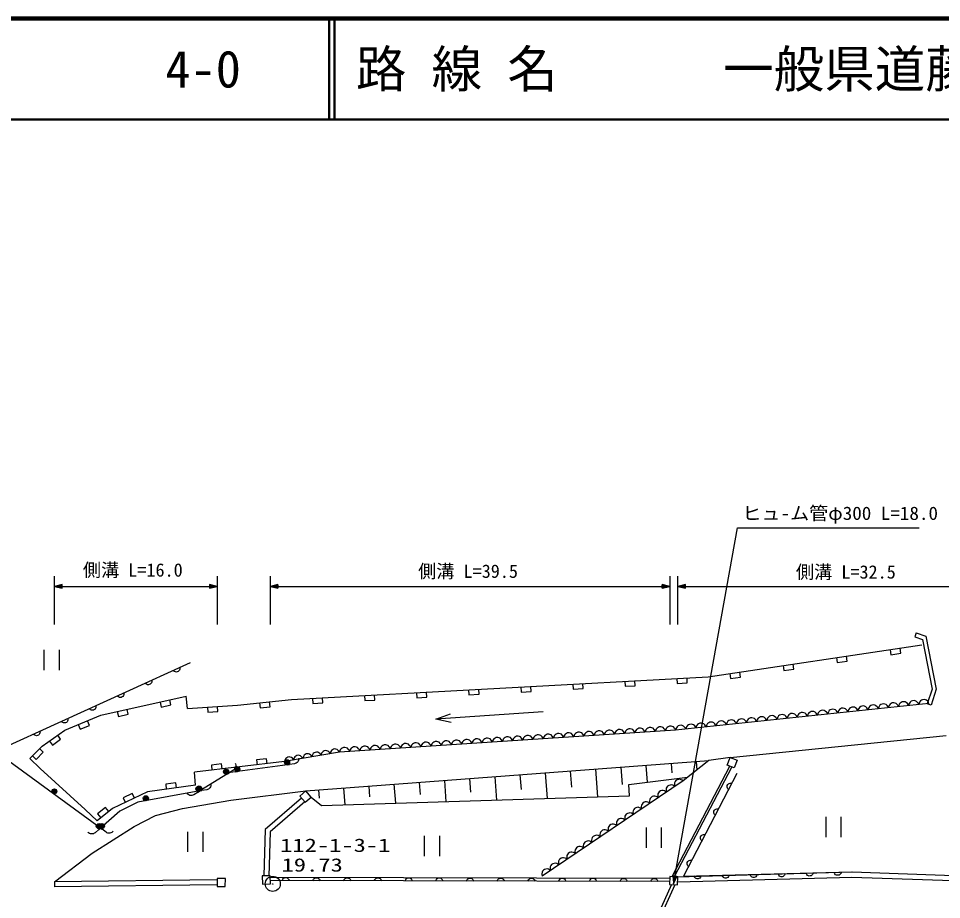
# Model space of a CAD drawing. Units: millimetres, scale not verified. Extents: x 40000 to 680000, y 20000 to 380000.
# Drawn here: x 146984 to 238350, y 292809 to 380000 of the extents above; entities that cross this region are included whole.
import ezdxf
from ezdxf.enums import TextEntityAlignment as Align

# ---------------------------------------------------------------- set-up
doc = ezdxf.new("R2010")
doc.units = ezdxf.units.MM
doc.header["$LTSCALE"] = 1000
for name, color, linetype, lineweight in [('M-BGD', 7, 'Continuous', 25), ('M-TTL', 2, 'Continuous', 140), ('M-TTL-LINE', 7, 'Continuous', 50)]:
    doc.layers.add(name, color=color, linetype=linetype, lineweight=lineweight)
doc.layers.add('M-BMK-SRVR', color=3, linetype='Continuous')
doc.layers.add('M-TTL-TXT', color=7, linetype='Continuous')
doc.styles.add('ＭＳ ゴシック', font='')
doc.styles.get('ＭＳ ゴシック').set_extended_font_data('MS Gothic')

# ---------------------------------------------------------------- blocks, each defined once
blk = doc.blocks.new('BUHIN7')
at = {"color": 7, "linetype": 'Continuous', "lineweight": 25}
blk.add_lwpolyline([(350, 7), (324, -74), (283, -143), (218, -221), (142, -265), (60, -291), (-48, -293), (-131, -270), (-209, -230), (-279, -154), (-322, -87), (-350, -7)], dxfattribs=at)
blk = doc.blocks.new('BUHIN10')
at = {"color": 7, "linetype": 'Continuous', "lineweight": 25}
blk.add_lwpolyline([(-271, -221), (-300, -141), (-311, -62), (-308, 40), (-275, 121), (-227, 192), (-143, 261), (-63, 294), (23, 310), (124, 293), (200, 267), (271, 221)], dxfattribs=at)
blk = doc.blocks.new('BUHIN11')
at = {"color": 7, "linetype": 'Continuous', "lineweight": 25}
blk.add_lwpolyline([(325, -131), (269, -195), (204, -242), (114, -289), (27, -299), (-59, -291), (-159, -251), (-227, -198), (-282, -130), (-317, -33), (-330, 46), (-325, 131)], dxfattribs=at)
blk = doc.blocks.new('BUHIN29')
at = {"color": 7, "linetype": 'Continuous', "lineweight": 25}
blk.add_lwpolyline([(-491, 95), (-586, -396), (396, -586), (491, -95)], dxfattribs=at)
blk = doc.blocks.new('BUHIN36')
at = {"color": 7, "linetype": 'Continuous', "lineweight": 25}
blk.add_lwpolyline([(479, -143), (622, 336), (-336, 622), (-479, 143)], dxfattribs=at)
blk = doc.blocks.new('BUHIN37')
at = {"color": 7, "linetype": 'Continuous', "lineweight": 25}
blk.add_lwpolyline([(-469, 173), (-642, -297), (297, -642), (469, -173)], dxfattribs=at)
blk = doc.blocks.new('BUHIN38')
at = {"color": 7, "linetype": 'Continuous', "lineweight": 25}
blk.add_lwpolyline([(-483, 128), (-612, -355), (355, -612), (483, -128)], dxfattribs=at)
blk = doc.blocks.new('BUHIN45')
at = {"color": 7, "linetype": 'Continuous', "lineweight": 25}
blk.add_lwpolyline([(446, -107), (437, 4), (405, 103), (341, 222), (256, 300), (159, 358), (21, 391), (-92, 383), (-203, 353), (-314, 276), (-386, 201), (-446, 107)], dxfattribs=at)
blk = doc.blocks.new('BUHIN46')
at = {"color": 7, "linetype": 'Continuous', "lineweight": 25}
blk.add_lwpolyline([(486, 92), (428, 197), (352, 281), (237, 370), (119, 408), (-2, 423), (-153, 394), (-260, 336), (-356, 257), (-430, 133), (-468, 27), (-486, -92)], dxfattribs=at)
blk = doc.blocks.new('BUHIN47')
at = {"color": 7, "linetype": 'Continuous', "lineweight": 25}
blk.add_lwpolyline([(476, -169), (479, -47), (455, 66), (400, 204), (315, 298), (216, 374), (69, 426), (-56, 430), (-181, 410), (-311, 339), (-399, 265), (-476, 169)], dxfattribs=at)
blk = doc.blocks.new('BUHIN48')
at = {"color": 7, "linetype": 'Continuous', "lineweight": 25}
blk.add_lwpolyline([(481, -150), (480, -28), (451, 84), (390, 219), (302, 310), (201, 381), (51, 428), (-73, 427), (-197, 402), (-324, 325), (-408, 249), (-481, 150)], dxfattribs=at)
blk = doc.blocks.new('BUHIN109')
at = {"color": 7, "linetype": 'Continuous', "lineweight": 25}
for radius in [249, 220, 191, 161, 132, 97.5, 67.5, 38.8, 7.5]:
    blk.add_circle((214, 127), radius, dxfattribs=at)
blk = doc.blocks.new('BUHIN112')
at = {"color": 7, "linetype": 'Continuous', "lineweight": 25}
for radius in [249, 220, 191, 161, 132, 97.5, 67.5, 38.8, 7.5]:
    blk.add_circle((56, 242), radius, dxfattribs=at)
blk = doc.blocks.new('BUHIN116')
at = {"color": 7, "linetype": 'Continuous', "lineweight": 25}
for radius in [249, 220, 191, 161, 132, 97.5, 67.5, 38.8, 7.5]:
    blk.add_circle((-37, 246), radius, dxfattribs=at)
blk = doc.blocks.new('BUHIN119')
at = {"color": 7, "linetype": 'Continuous', "lineweight": 25}
for radius in [249, 220, 191, 161, 132, 97.5, 67.5, 38.8, 7.5]:
    blk.add_circle((66, 240), radius, dxfattribs=at)
blk = doc.blocks.new('BUHIN124')
at = {"color": 7, "linetype": 'Continuous', "lineweight": 25}
blk.add_lwpolyline([(-321, 139), (-263, 202), (-198, 248), (-106, 292), (-19, 300), (67, 290), (166, 247), (232, 191), (286, 122), (318, 24), (329, -55), (321, -139)], dxfattribs=at)
blk = doc.blocks.new('BUHIN208')
at = {"color": 3, "linetype": 'Continuous', "lineweight": 25}
for radius in [746, 22.5]:
    blk.add_circle((0, 0), radius, dxfattribs=at)
blk = doc.blocks.new('BUHIN214')
at = {"color": 7, "linetype": 'Continuous', "lineweight": 25}
for p, q in [((-311, 1223), (-1103, -613)), ((306, -1221), (1099, 615))]:
    blk.add_line(p, q, dxfattribs=at)
blk = doc.blocks.new('BUHIN137')
at = {"color": 7, "linetype": 'Continuous', "lineweight": 25}
for points in [[(0, 0), (614, -469), (763, -125)], [(141, -61), (698, -158), (594, -399)], [(210, -91), (661, -173), (579, -362)], [(281, -121), (624, -187), (564, -325)], [(349, -151), (587, -202), (550, -288)]]:
    blk.add_lwpolyline(points, close=True, dxfattribs=at)
for points in [[(71, -30), (735, -143), (608, -436), (72, -31)], [(542, -234), (420, -181), (550, -217), (535, -251), (420, -181)]]:
    blk.add_lwpolyline(points, dxfattribs=at)
blk = doc.blocks.new('BUHIN138')
at = {"color": 7, "linetype": 'Continuous', "lineweight": 25}
for points in [[(0, 0), (-614, 469), (-763, 125)], [(-141, 61), (-698, 158), (-594, 399)], [(-210, 91), (-661, 173), (-579, 362)], [(-281, 121), (-624, 187), (-564, 325)], [(-349, 151), (-587, 202), (-550, 288)]]:
    blk.add_lwpolyline(points, close=True, dxfattribs=at)
for points in [[(-71, 30), (-735, 143), (-608, 436), (-72, 31)], [(-542, 234), (-420, 181), (-550, 217), (-535, 251), (-420, 181)]]:
    blk.add_lwpolyline(points, dxfattribs=at)

msp = doc.modelspace()

# ---------------------------------------------------------------- linework, layer by layer
at = {"layer": 'M-BGD'}
for p, q in [((211825, 294373), (218162, 329586)), ((218162, 329586), (236132, 329586)), ((150556, 320034), (150556, 324798)), ((166652, 324798), (166652, 320034)), ((171922, 320034), (171922, 324798)), ((211441, 324798), (211441, 320034)), ((212242, 320034), (212242, 324798)), ((150556, 323798), (166652, 323798)), ((171922, 323798), (211441, 323798)), ((212242, 323798), (244522, 323798)), ((235838, 319197), (235705, 318820)), ((235838, 319197), (236801, 318859)), ((215238, 314857), (236388, 318001)), ((235705, 318820), (236452, 318557)), ((236452, 318557), (237412, 313643)), ((236801, 318859), (237824, 313620)), ((144639, 307436), (164011, 316254)), ((174003, 312603), (215238, 314857)), ((237412, 313643), (236943, 312162)), ((237824, 313620), (237325, 312041)), ((155139, 311057), (163599, 312919)), ((163720, 311718), (163599, 312919)), ((168679, 312028), (174003, 312603)), ((163720, 311718), (168679, 312028)), ((237099, 312223), (212032, 309572)), ((237325, 312041), (236943, 312162)), ((151584, 309573), (155139, 311057)), ((198935, 311376), (188280, 310662)), ((149344, 307999), (151584, 309573)), ((212032, 309572), (178746, 307395)), ((217419, 306862), (238802, 309050)), ((148122, 306761), (149344, 307999)), ((178746, 307395), (173321, 306454)), ((155100, 299882), (145678, 306751)), ((148122, 306761), (149130, 305771)), ((173321, 306454), (164407, 305411)), ((173607, 306148), (168676, 305470)), ((173607, 306148), (173805, 306175)), ((175427, 303559), (215321, 306552)), ((209088, 306084), (209212, 304425)), ((211581, 306271), (211651, 305342)), ((215321, 306552), (212763, 304550)), ((214074, 306458), (214137, 305625)), ((217419, 306862), (215321, 306552)), ((217131, 306096), (217419, 306862)), ((217837, 305831), (217131, 306096)), ((217419, 306862), (218125, 306597)), ((218125, 306597), (217837, 305831)), ((149130, 305771), (153581, 301710)), ((164492, 304112), (164407, 305411)), ((167667, 305249), (164929, 303553)), ((167667, 305249), (167837, 305354)), ((168478, 305442), (168676, 305470)), ((199114, 305336), (199304, 302803)), ((201607, 305523), (201726, 303939)), ((204101, 305710), (204307, 302961)), ((206594, 305897), (206723, 304183)), ((211677, 295097), (217396, 306018)), ((211914, 295076), (217591, 305916)), ((218085, 305268), (212806, 295117)), ((186647, 304401), (186737, 303206)), ((189140, 304588), (189298, 302489)), ((191634, 304775), (191733, 303450)), ((194127, 304962), (194301, 302646)), ((196621, 305149), (196730, 303695)), ((212763, 304550), (198827, 295132)), ((207395, 304207), (213216, 304905)), ((159740, 303481), (156276, 301818)), ((164492, 304112), (159740, 303481)), ((164759, 303447), (164929, 303553)), ((164929, 303553), (165126, 303589)), ((167994, 302640), (175427, 303559)), ((175427, 303559), (174839, 303055)), ((175952, 302947), (175427, 303559)), ((176673, 303653), (176734, 302839)), ((179167, 303840), (179292, 302174)), ((181660, 304027), (181740, 302962)), ((184154, 304214), (184295, 302331)), ((207472, 303060), (207395, 304207)), ((163223, 301812), (167994, 302640)), ((175015, 302849), (171389, 299746)), ((175340, 302469), (171883, 299511)), ((174839, 303055), (175364, 302443)), ((175364, 302443), (175952, 302947)), ((175952, 302947), (176984, 302101)), ((176984, 302101), (207472, 303060)), ((153581, 301710), (154774, 300606)), ((156276, 301818), (154774, 300606)), ((160559, 301125), (163223, 301812)), ((158429, 300051), (160559, 301125)), ((154287, 297402), (158429, 300051)), ((154949, 299750), (155100, 299882)), ((155100, 299882), (155261, 299764)), ((171389, 299746), (171273, 295146)), ((171883, 299511), (171772, 295133)), ((150550, 294561), (154287, 297402)), ((171914, 295163), (171122, 295152)), ((171122, 295152), (171133, 294343)), ((171925, 294354), (171914, 295163)), ((212228, 295054), (229465, 295535)), ((212806, 295117), (229465, 295535)), ((229497, 295535), (244540, 295002)), ((166618, 294755), (150550, 294561)), ((150550, 294561), (150556, 294061)), ((166624, 294255), (150556, 294061)), ((166655, 294907), (166652, 294108)), ((167461, 294904), (166655, 294907)), ((167458, 294105), (167461, 294904)), ((171133, 294343), (171925, 294354)), ((211445, 294601), (171921, 294685)), ((211445, 294601), (171921, 294685)), ((211437, 294901), (171922, 294985)), ((211620, 294283), (204108, 277802)), ((211946, 294276), (204440, 277807)), ((211441, 295086), (211424, 294287)), ((211424, 294287), (212224, 294269)), ((212242, 295069), (211441, 295086)), ((211812, 294379), (211839, 294367)), ((212224, 294269), (212242, 295069)), ((212242, 294554), (229479, 295035)), ((229479, 295035), (244522, 294503)), ((166652, 294108), (167458, 294105))]:
    msp.add_line(p, q, dxfattribs=at)
for points in [[(165700, 311842), (165731, 311343), (166729, 311405), (166698, 311904)], [(170844, 312262), (170898, 311765), (171892, 311872), (171838, 312369)], [(189805, 310332), (188280, 310662), (189748, 311189)], [(152900, 310123), (153093, 309661), (154016, 310046), (153823, 310508)], [(150055, 308498), (150343, 308089), (151161, 308664), (150873, 309073)], [(148382, 307024), (148738, 306673), (149440, 307384), (149084, 307736)], [(168423, 306306), (168464, 306222), (168492, 306119), (168498, 306005), (168483, 305920), (168450, 305822), (168395, 305735), (168332, 305670), (168262, 305617), (167837, 305354)], [(174728, 306807), (174731, 306714), (174715, 306608), (174674, 306502), (174626, 306429), (174556, 306354), (174470, 306297), (174386, 306263), (174301, 306243), (173805, 306175)], [(168478, 305442), (167983, 305374), (167882, 305370), (167790, 305383), (167694, 305420), (167611, 305469), (167536, 305542), (167477, 305620), (167438, 305718), (167419, 305801)], [(162612, 303862), (162546, 304358), (161555, 304226), (161620, 303731)], [(166020, 304260), (166027, 304167), (166016, 304061), (165980, 303953), (165935, 303878), (165868, 303800), (165785, 303739), (165703, 303701), (165618, 303678), (165126, 303589)], [(164929, 303553), (158802, 302435), (157031, 301563), (155100, 299882)], [(164759, 303447), (164334, 303184), (164244, 303140), (164154, 303114), (164052, 303109), (163956, 303120), (163858, 303156), (163772, 303203), (163697, 303277), (163646, 303346)], [(158459, 302866), (158242, 303317), (157341, 302884), (157557, 302433)], [(155914, 301526), (155600, 301915), (154822, 301287), (155136, 300898)], [(154949, 299750), (154572, 299422), (154490, 299364), (154405, 299324), (154305, 299302), (154209, 299298), (154105, 299318), (154014, 299351), (153928, 299412), (153866, 299471)], [(156364, 299579), (156301, 299510), (156217, 299445), (156113, 299396), (156028, 299378), (155925, 299372), (155824, 299390), (155740, 299424), (155665, 299469), (155261, 299764)], [(211839, 294449), (211798, 295121), (212112, 295064), (211839, 294450)], [(211930, 294954), (211906, 294823), (211912, 294958), (211948, 294951), (211906, 294823)]]:
    msp.add_lwpolyline(points, dxfattribs=at)
for points in [[(211825, 294373), (212143, 295078), (211774, 295144)], [(211853, 294524), (211821, 295088), (212079, 295042)], [(211866, 294598), (211843, 295056), (212046, 295019)], [(211880, 294674), (211866, 295023), (212014, 294996)], [(211893, 294748), (211889, 294990), (211981, 294974)]]:
    msp.add_lwpolyline(points, close=True, dxfattribs=at)
for radius in [249, 220, 191, 161, 132, 97.5, 67.5, 38.8, 7.5]:
    msp.add_circle((154936, 300069), radius, dxfattribs=at)
at = {"layer": 'M-TTL'}
msp.add_line((680000, 380000), (40000, 380000), dxfattribs=at)
at = {"layer": 'M-TTL-LINE'}
for p, q in [((177750, 380000), (177750, 370000)), ((178250, 380000), (178250, 370000)), ((40000, 370000), (680000, 370000))]:
    msp.add_line(p, q, dxfattribs=at)

# ---------------------------------------------------------------- block references
at = {"layer": 'M-BGD', "rotation": 23.33334}
for name, p in [('BUHIN137', (150556, 323798)), ('BUHIN138', (166652, 323798)), ('BUHIN137', (171922, 323798)), ('BUHIN138', (211441, 323798)), ('BUHIN137', (212242, 323798)), ('BUHIN214', (150268, 316504)), ('BUHIN38', (228457, 316822)), ('BUHIN38', (233745, 317608)), ('BUHIN38', (223169, 316036)), ('BUHIN7', (162627, 315624)), ('BUHIN38', (217881, 315250)), ('BUHIN7', (159860, 314364)), ('BUHIN37', (202352, 314153)), ('BUHIN37', (207506, 314435)), ('BUHIN37', (212660, 314716)), ('BUHIN37', (186889, 313307)), ('BUHIN37', (192043, 313589)), ('BUHIN37', (197198, 313871)), ('BUHIN7', (157092, 313105)), ('BUHIN29', (161484, 312453)), ('BUHIN37', (176580, 312743)), ('BUHIN37', (181735, 313025)), ('BUHIN48', (234592, 311957)), ('BUHIN48', (235595, 312063)), ('BUHIN48', (236598, 312170)), ('BUHIN7', (154325, 311845)), ('BUHIN29', (157254, 311523)), ('BUHIN48', (225568, 311003)), ('BUHIN48', (226571, 311109)), ('BUHIN48', (227573, 311215)), ('BUHIN48', (228576, 311321)), ('BUHIN48', (229579, 311427)), ('BUHIN48', (230582, 311533)), ('BUHIN48', (231584, 311639)), ('BUHIN48', (232587, 311745)), ('BUHIN48', (233590, 311851)), ('BUHIN7', (151557, 310585)), ('BUHIN48', (217546, 310155)), ('BUHIN48', (218549, 310261)), ('BUHIN48', (219552, 310367)), ('BUHIN48', (220555, 310473)), ('BUHIN48', (221557, 310579)), ('BUHIN48', (222560, 310685)), ('BUHIN48', (223563, 310791)), ('BUHIN48', (224565, 310897)), ('BUHIN47', (206484, 309209)), ('BUHIN47', (207493, 309275)), ('BUHIN47', (208501, 309341)), ('BUHIN47', (209510, 309407)), ('BUHIN47', (210519, 309473)), ('BUHIN47', (211527, 309539)), ('BUHIN48', (212533, 309625)), ('BUHIN48', (213536, 309731)), ('BUHIN48', (214538, 309837)), ('BUHIN48', (215541, 309943)), ('BUHIN48', (216544, 310049)), ('BUHIN7', (148790, 309325)), ('BUHIN47', (192363, 308285)), ('BUHIN47', (193372, 308351)), ('BUHIN47', (194380, 308417)), ('BUHIN47', (195389, 308483)), ('BUHIN47', (196398, 308549)), ('BUHIN47', (197406, 308615)), ('BUHIN47', (198415, 308681)), ('BUHIN47', (199424, 308747)), ('BUHIN47', (200432, 308813)), ('BUHIN47', (201441, 308879)), ('BUHIN47', (202450, 308945)), ('BUHIN47', (203458, 309011)), ('BUHIN47', (204467, 309077)), ('BUHIN47', (205475, 309143)), ('BUHIN47', (179251, 307428)), ('BUHIN47', (180259, 307494)), ('BUHIN47', (181268, 307560)), ('BUHIN47', (182277, 307626)), ('BUHIN47', (183285, 307692)), ('BUHIN47', (184294, 307758)), ('BUHIN47', (185303, 307824)), ('BUHIN47', (186311, 307890)), ('BUHIN47', (187320, 307956)), ('BUHIN47', (188328, 308022)), ('BUHIN47', (189337, 308088)), ('BUHIN47', (190346, 308154)), ('BUHIN47', (191354, 308219)), ('BUHIN36', (171092, 306193)), ('BUHIN45', (173773, 306532)), ('BUHIN45', (174677, 306689)), ('BUHIN45', (175582, 306846)), ('BUHIN45', (176486, 307003)), ('BUHIN45', (177390, 307160)), ('BUHIN45', (178294, 307316)), ('BUHIN36', (166635, 305672)), ('BUHIN119', (173607, 306148)), ('BUHIN116', (167667, 305249)), ('BUHIN119', (168676, 305470)), ('BUHIN46', (211533, 303719)), ('BUHIN46', (212353, 304273)), ('BUHIN10', (217426, 303999)), ('BUHIN109', (150389, 303316)), ('BUHIN116', (164929, 303553)), ('BUHIN112', (164929, 303553)), ('BUHIN46', (210714, 303165)), ('BUHIN112', (159635, 302587)), ('BUHIN46', (209074, 302057)), ('BUHIN46', (209894, 302611)), ('BUHIN46', (207435, 300949)), ('BUHIN46', (208254, 301503)), ('BUHIN10', (216106, 301461)), ('BUHIN214', (227654, 299981)), ('BUHIN46', (206615, 300395)), ('BUHIN109', (155100, 299882)), ('BUHIN214', (164490, 298517)), ('BUHIN46', (204975, 299287)), ('BUHIN46', (205795, 299841)), ('BUHIN214', (209876, 298935)), ('BUHIN214', (187915, 298099)), ('BUHIN46', (204156, 298733)), ('BUHIN10', (214786, 298924)), ('BUHIN46', (202516, 297625)), ('BUHIN46', (203336, 298179)), ('BUHIN46', (200877, 296517)), ('BUHIN46', (201696, 297071)), ('BUHIN46', (200057, 295963)), ('BUHIN10', (213466, 296386)), ('BUHIN46', (199237, 295409)), ('BUHIN11', (214194, 295152)), ('BUHIN11', (216971, 295222)), ('BUHIN11', (219747, 295291)), ('BUHIN11', (222524, 295361)), ('BUHIN11', (225300, 295430)), ('BUHIN11', (228077, 295500)), ('BUHIN124', (173441, 294682)), ('BUHIN124', (176482, 294675)), ('BUHIN124', (179522, 294669)), ('BUHIN124', (182562, 294662)), ('BUHIN124', (185603, 294656)), ('BUHIN124', (188643, 294649)), ('BUHIN124', (191683, 294643)), ('BUHIN124', (194724, 294636)), ('BUHIN124', (197764, 294630)), ('BUHIN124', (200804, 294623)), ('BUHIN124', (203844, 294617)), ('BUHIN124', (206885, 294610)), ('BUHIN124', (209925, 294604))]:
    msp.add_blockref(name, p, dxfattribs=at)
at = {"layer": 'M-BMK-SRVR', "rotation": 23.33334}
msp.add_blockref('BUHIN208', (172156, 294356), dxfattribs=at)

# ---------------------------------------------------------------- texts
at = {"layer": 'M-BGD', "style": 'ＭＳ ゴシック', "width": 1.05}
msp.add_text('ヒュ-ム管φ300 L=18.0', height=1320, dxfattribs=at).set_placement((218632, 329981), align=Align.BOTTOM_LEFT)
at = {"layer": 'M-BGD', "style": 'ＭＳ ゴシック'}
for s, p in [('側溝 L=16.0', (153355, 324367)), ('側溝 L=39.5', (186541, 324248)), ('側溝 L=32.5', (223935, 324172))]:
    msp.add_text(s, height=1320, dxfattribs=at).set_placement(p, align=Align.BOTTOM_LEFT)
at = {"layer": 'M-BMK-SRVR', "style": 'ＭＳ ゴシック', "width": 1.35}
for s, p in [('112-1-3-1', (172885, 297128)), ('19.73', (173026, 295177))]:
    msp.add_text(s, height=1320, dxfattribs=at).set_placement(p, align=Align.BOTTOM_LEFT)
at = {"layer": 'M-TTL-TXT', "style": 'ＭＳ ゴシック'}
for s, p in [('路 線 名', (180380, 375000)), ('一般県道藤生(停)錦帯橋線', (216734, 375000)), ('4-0', (161521, 375000))]:
    msp.add_text(s, height=3666, dxfattribs=at).set_placement(p, align=Align.MIDDLE_LEFT)

doc.saveas('drawing.dxf')
